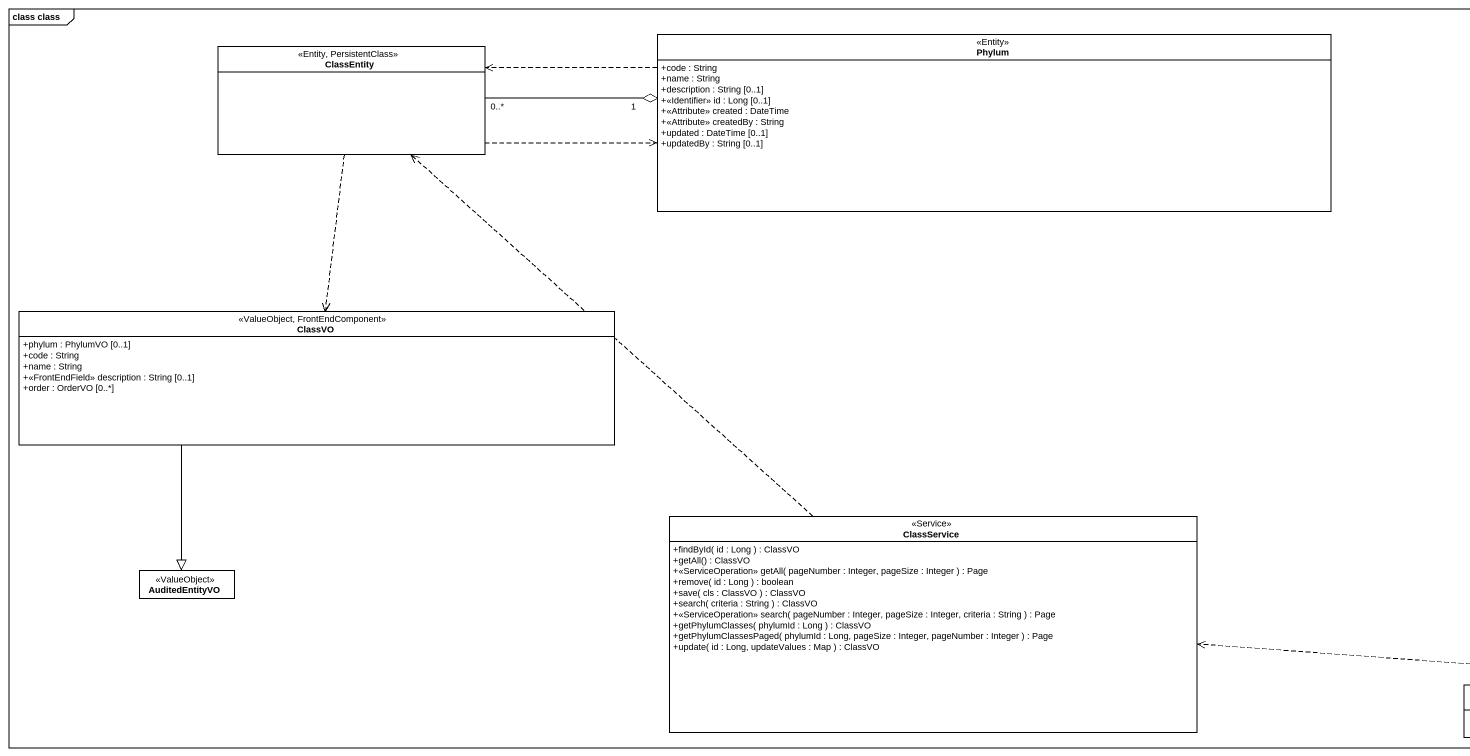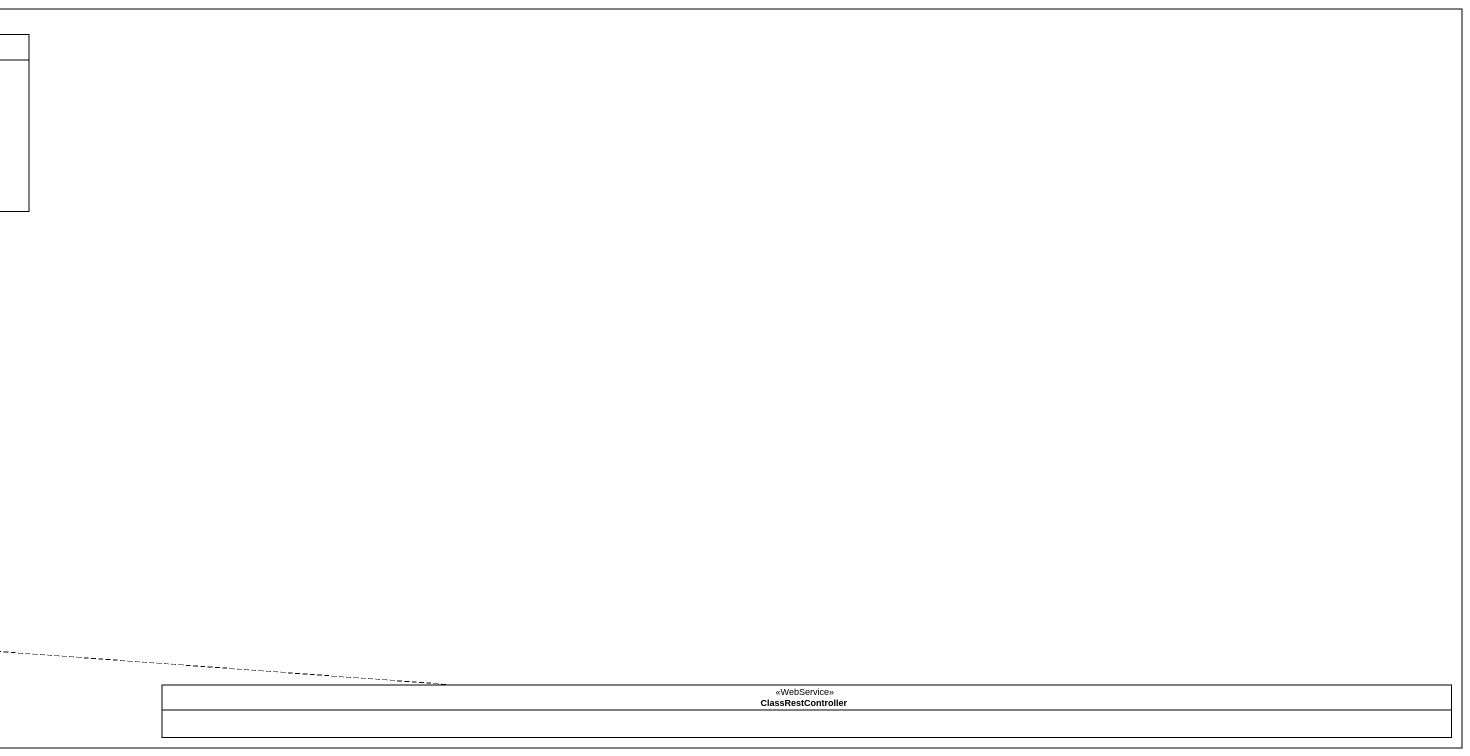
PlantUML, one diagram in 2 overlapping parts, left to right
@startuml
mainframe class class
hide circle
hide empty members
skinparam classAttributeIconSize 0
class ClassEntity <<Entity, PersistentClass>>
class Phylum <<Entity>> {
  +code : String
  +name : String
  +description : String [0..1]
  +<<Identifier>> id : Long [0..1]
  +<<Attribute>> created : DateTime
  +<<Attribute>> createdBy : String
  +updated : DateTime [0..1]
  +updatedBy : String [0..1]
}
class ClassVO <<ValueObject, FrontEndComponent>> {
  +phylum : PhylumVO [0..1]
  +code : String
  +name : String
  +<<FrontEndField>> description : String [0..1]
  +order : OrderVO [0..*]
}
class ClassService <<Service>> {
  +findById( id : Long ) : ClassVO
  +getAll() : ClassVO
  +<<ServiceOperation>> getAll( pageNumber : Integer, pageSize : Integer ) : Page
  +remove( id : Long ) : boolean
  +save( cls : ClassVO ) : ClassVO
  +search( criteria : String ) : ClassVO
  +<<ServiceOperation>> search( pageNumber : Integer, pageSize : Integer, criteria : String ) : Page
  +getPhylumClasses( phylumId : Long ) : ClassVO
  +getPhylumClassesPaged( phylumId : Long, pageSize : Integer, pageNumber : Integer ) : Page
  +update( id : Long, updateValues : Map ) : ClassVO
}
class AuditedEntityVO <<ValueObject>>
class ClassRestController <<WebService>>
ClassEntity .right.> Phylum
ClassEntity ..> ClassVO
Phylum "1" o-left- "0..*" ClassEntity
Phylum .left.> ClassEntity
ClassVO --|> AuditedEntityVO
ClassService .up.> ClassEntity
ClassRestController .left.> ClassService
@enduml
